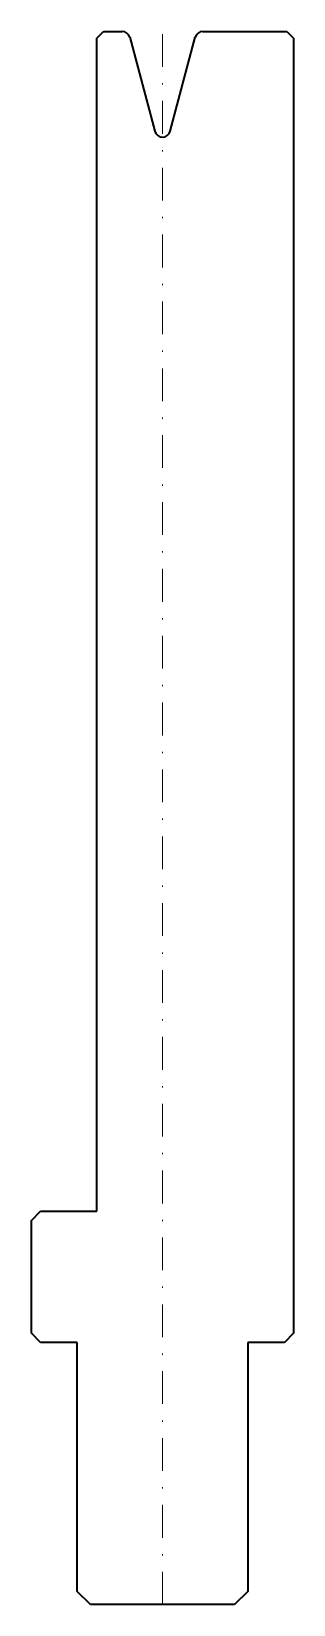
# Model space of a CAD drawing. Header units: millimetres. Extents: x -10 to 10, y -120 to 0.
import ezdxf

# ---------------------------------------------------------------- set-up
doc = ezdxf.new("R2010")
doc.units = ezdxf.units.MM
doc.header["$LTSCALE"] = 5
doc.linetypes.add('AUSGEZOGEN', pattern=[0])
doc.linetypes.add('DASHDOT', pattern=[1, 0.5, -0.25, 0, -0.25])
doc.layers.add('2', color=7, linetype='Continuous')

msp = doc.modelspace()

# ---------------------------------------------------------------- linework, layer by layer
at = {"layer": '2', "color": 7, "linetype": 'DASHDOT', "lineweight": 18}
msp.add_line((0, -120), (0, 0), dxfattribs=at)
at = {"layer": '2', "color": 7, "linetype": 'AUSGEZOGEN', "lineweight": 35}
for p, q in [((-5, -0.5), (-4.5, 0)), ((-5, -90), (-5, -0.5)), ((-4.5, 0), (-3.08, 0)), ((-2.5, -0.44), (-0.58, -7.61)), ((0.58, -7.61), (2.5, -0.44)), ((3.08, 0), (9.5, 0)), ((9.5, 0), (10, -0.5)), ((10, -0.5), (10, -99.3)), ((-10, -90.7), (-9.3, -90)), ((-9.3, -90), (-5, -90)), ((-10, -99.3), (-10, -90.7)), ((-9.3, -100), (-10, -99.3)), ((10, -99.3), (9.3, -100)), ((-6.5, -100), (-9.3, -100)), ((-6.5, -119), (-6.5, -100)), ((9.3, -100), (6.5, -100)), ((6.5, -100), (6.5, -119)), ((-5.5, -120), (-6.5, -119)), ((5.5, -120), (-5.5, -120)), ((6.5, -119), (5.5, -120))]:
    msp.add_line(p, q, dxfattribs=at)
for centre, start, end in [((-3.08, -0.6), 15.0002, 90), ((3.08, -0.6), 90, 164.9998), ((0, -7.46), 194.4704, 345.5296)]:
    msp.add_arc(centre, 0.6, start, end, dxfattribs=at)

doc.saveas('drawing.dxf')
